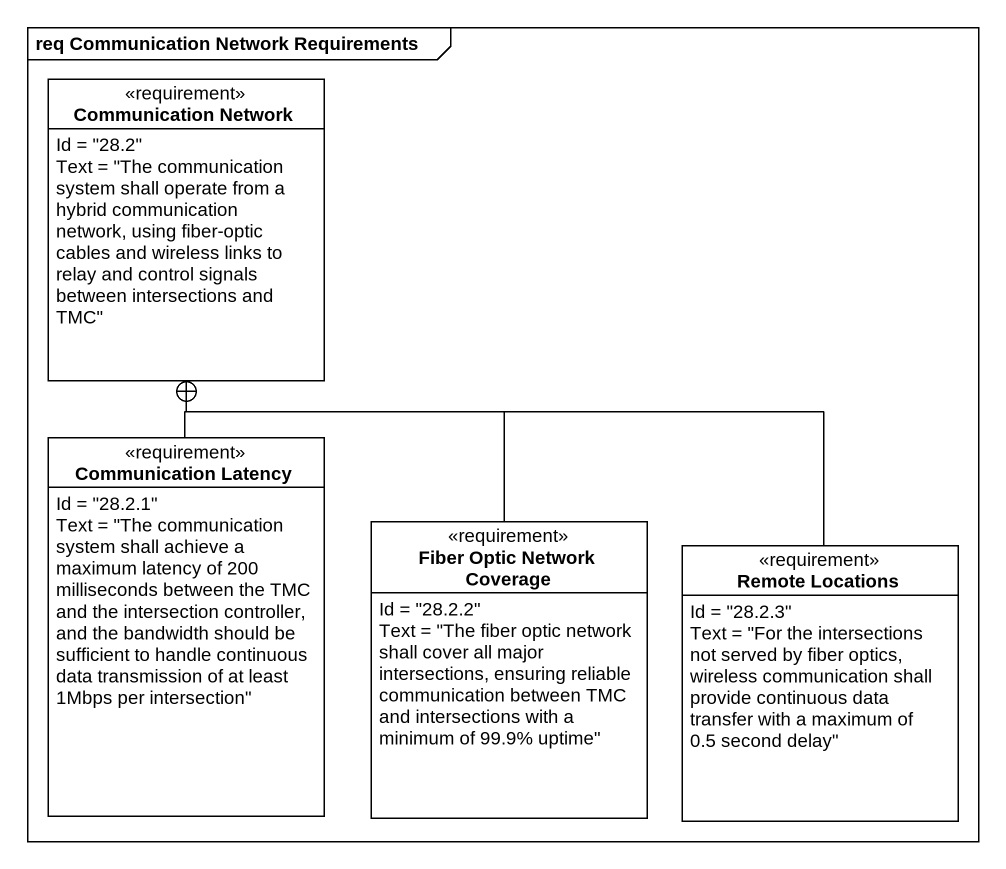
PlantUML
@startuml
mainframe req Communication Network Requirements
hide circle
hide empty members
class "Communication Network" as Communication_Network <<requirement>> {
  Id = "28.2"
  Text = "The communication system shall operate from a hybrid communication network, using fiber-optic cables and wireless links to relay and control signals between intersections and TMC"
}
class "Communication Latency" as Communication_Latency <<requirement>> {
  Id = "28.2.1"
  Text = "The communication system shall achieve a maximum latency of 200 milliseconds between the TMC and the intersection controller, and the bandwidth should be sufficient to handle continuous data transmission of at least 1Mbps per intersection"
}
class "Fiber Optic Network Coverage" as Fiber_Optic_Network_Coverage <<requirement>> {
  Id = "28.2.2"
  Text = "The fiber optic network shall cover all major intersections, ensuring reliable communication between TMC and intersections with a minimum of 99.9% uptime"
}
class "Remote Locations" as Remote_Locations <<requirement>> {
  Id = "28.2.3"
  Text = "For the intersections not served by fiber optics, wireless communication shall provide continuous data transfer with a maximum of 0.5 second delay"
}
Communication_Latency -up-+ Communication_Network
Fiber_Optic_Network_Coverage -up-+ Communication_Network
Remote_Locations -up-+ Communication_Network
@enduml
